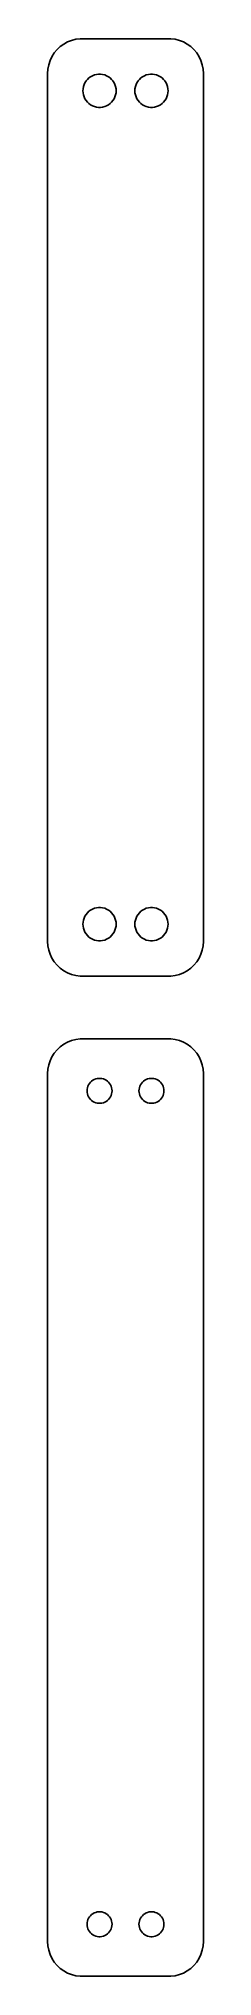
# Model space of a CAD drawing. Header units: metres. Extents: x -11 to 11, y 77 to 355.
import ezdxf

# ---------------------------------------------------------------- set-up
doc = ezdxf.new("R2010")
doc.units = ezdxf.units.M

msp = doc.modelspace()

# ---------------------------------------------------------------- linework, layer by layer
for p, q in [((-9.43712, 354.353), (-9.89484, 353.923)), ((-8.92912, 354.722), (-9.43712, 354.353)), ((-8.37889, 355.024), (-8.92912, 354.722)), ((-7.79507, 355.255), (-8.37889, 355.024)), ((-7.1869, 355.411), (-7.79507, 355.255)), ((-6.56395, 355.49), (-7.1869, 355.411)), ((6.56395, 355.49), (-6.56395, 355.49)), ((7.1869, 355.411), (6.56395, 355.49)), ((7.79507, 355.255), (7.1869, 355.411)), ((8.37889, 355.024), (7.79507, 355.255)), ((8.92912, 354.722), (8.37889, 355.024)), ((9.43712, 354.353), (8.92912, 354.722)), ((9.89484, 353.923), (9.43712, 354.353)), ((-11.0929, 351.743), (-11.2106, 351.127)), ((-10.8989, 352.341), (-11.0929, 351.743)), ((-10.6315, 352.909), (-10.8989, 352.341)), ((-10.2951, 353.439), (-10.6315, 352.909)), ((-9.89484, 353.923), (-10.2951, 353.439)), ((10.2951, 353.439), (9.89484, 353.923)), ((10.6315, 352.909), (10.2951, 353.439)), ((10.8989, 352.341), (10.6315, 352.909)), ((11.0929, 351.743), (10.8989, 352.341)), ((11.2106, 351.127), (11.0929, 351.743)), ((-11.2106, 351.127), (-11.25, 350.5)), ((-11.25, 350.5), (-11.25, 225.5)), ((-6.07458, 348.597), (-5.98146, 348.883)), ((-5.98146, 348.883), (-5.85313, 349.156)), ((-5.85313, 349.156), (-5.69164, 349.411)), ((-5.69164, 349.411), (-5.49951, 349.643)), ((-5.49951, 349.643), (-5.27982, 349.849)), ((-5.27982, 349.849), (-5.03598, 350.026)), ((-5.03598, 350.026), (-4.77187, 350.172)), ((-4.77187, 350.172), (-4.49164, 350.283)), ((-4.49164, 350.283), (-4.19971, 350.357)), ((-4.19971, 350.357), (-3.9007, 350.395)), ((-3.9007, 350.395), (-3.59929, 350.395)), ((-3.59929, 350.395), (-3.30028, 350.357)), ((-3.30028, 350.357), (-3.00835, 350.283)), ((-3.00835, 350.283), (-2.72812, 350.172)), ((-2.72812, 350.172), (-2.464, 350.026)), ((-2.464, 350.026), (-2.22017, 349.849)), ((-2.22017, 349.849), (-2.00047, 349.643)), ((-2.00047, 349.643), (-1.80835, 349.411)), ((-1.80835, 349.411), (-1.64685, 349.156)), ((-1.64685, 349.156), (-1.51852, 348.883)), ((-1.51852, 348.883), (-1.4254, 348.597)), ((1.4254, 348.597), (1.51852, 348.883)), ((1.51852, 348.883), (1.64685, 349.156)), ((1.64685, 349.156), (1.80835, 349.411)), ((1.80835, 349.411), (2.00047, 349.643)), ((2.00047, 349.643), (2.22017, 349.849)), ((2.22017, 349.849), (2.464, 350.026)), ((2.464, 350.026), (2.72812, 350.172)), ((2.72812, 350.172), (3.00835, 350.283)), ((3.00835, 350.283), (3.30028, 350.357)), ((3.30028, 350.357), (3.59929, 350.395)), ((3.59929, 350.395), (3.9007, 350.395)), ((3.9007, 350.395), (4.19971, 350.357)), ((4.19971, 350.357), (4.49164, 350.283)), ((4.49164, 350.283), (4.77187, 350.172)), ((4.77187, 350.172), (5.03598, 350.026)), ((5.03598, 350.026), (5.27982, 349.849)), ((5.27982, 349.849), (5.49951, 349.643)), ((5.49951, 349.643), (5.69164, 349.411)), ((5.69164, 349.411), (5.85313, 349.156)), ((5.85313, 349.156), (5.98146, 348.883)), ((5.98146, 348.883), (6.07458, 348.597)), ((11.25, 350.5), (11.2106, 351.127)), ((11.25, 225.5), (11.25, 350.5)), ((-6.14999, 348), (-6.13107, 348.301)), ((-6.13107, 347.699), (-6.14999, 348)), ((-6.13107, 348.301), (-6.07458, 348.597)), ((-6.07458, 347.403), (-6.13107, 347.699)), ((-5.98146, 347.117), (-6.07458, 347.403)), ((-5.85313, 346.844), (-5.98146, 347.117)), ((-5.69164, 346.589), (-5.85313, 346.844)), ((-5.49951, 346.357), (-5.69164, 346.589)), ((-5.27982, 346.151), (-5.49951, 346.357)), ((-5.03598, 345.974), (-5.27982, 346.151)), ((-4.77187, 345.828), (-5.03598, 345.974)), ((-2.464, 345.974), (-2.72812, 345.828)), ((-2.22017, 346.151), (-2.464, 345.974)), ((-2.00047, 346.357), (-2.22017, 346.151)), ((-1.80835, 346.589), (-2.00047, 346.357)), ((-1.64685, 346.844), (-1.80835, 346.589)), ((-1.51852, 347.117), (-1.64685, 346.844)), ((-1.4254, 347.403), (-1.51852, 347.117)), ((-1.4254, 348.597), (-1.36891, 348.301)), ((-1.36891, 347.699), (-1.4254, 347.403)), ((-1.36891, 348.301), (-1.34999, 348)), ((-1.34999, 348), (-1.36891, 347.699)), ((1.34999, 348), (1.36891, 348.301)), ((1.36891, 347.699), (1.34999, 348)), ((1.36891, 348.301), (1.4254, 348.597)), ((1.4254, 347.403), (1.36891, 347.699)), ((1.51852, 347.117), (1.4254, 347.403)), ((1.64685, 346.844), (1.51852, 347.117)), ((1.80835, 346.589), (1.64685, 346.844)), ((2.00047, 346.357), (1.80835, 346.589)), ((2.22017, 346.151), (2.00047, 346.357)), ((2.464, 345.974), (2.22017, 346.151)), ((2.72812, 345.828), (2.464, 345.974)), ((5.03598, 345.974), (4.77187, 345.828)), ((5.27982, 346.151), (5.03598, 345.974)), ((5.49951, 346.357), (5.27982, 346.151)), ((5.69164, 346.589), (5.49951, 346.357)), ((5.85313, 346.844), (5.69164, 346.589)), ((5.98146, 347.117), (5.85313, 346.844)), ((6.07458, 347.403), (5.98146, 347.117)), ((6.07458, 348.597), (6.13107, 348.301)), ((6.13107, 347.699), (6.07458, 347.403)), ((6.13107, 348.301), (6.14999, 348)), ((6.14999, 348), (6.13107, 347.699)), ((-4.49164, 345.717), (-4.77187, 345.828)), ((-4.19971, 345.643), (-4.49164, 345.717)), ((-3.9007, 345.605), (-4.19971, 345.643)), ((-3.59929, 345.605), (-3.9007, 345.605)), ((-3.30028, 345.643), (-3.59929, 345.605)), ((-3.00835, 345.717), (-3.30028, 345.643)), ((-2.72812, 345.828), (-3.00835, 345.717)), ((3.00835, 345.717), (2.72812, 345.828)), ((3.30028, 345.643), (3.00835, 345.717)), ((3.59929, 345.605), (3.30028, 345.643)), ((3.9007, 345.605), (3.59929, 345.605)), ((4.19971, 345.643), (3.9007, 345.605)), ((4.49164, 345.717), (4.19971, 345.643)), ((4.77187, 345.828), (4.49164, 345.717)), ((-6.07458, 228.597), (-5.98146, 228.883)), ((-5.98146, 228.883), (-5.85313, 229.156)), ((-5.85313, 229.156), (-5.69164, 229.411)), ((-5.69164, 229.411), (-5.49951, 229.643)), ((-5.49951, 229.643), (-5.27982, 229.849)), ((-5.27982, 229.849), (-5.03598, 230.026)), ((-5.03598, 230.026), (-4.77187, 230.172)), ((-4.77187, 230.172), (-4.49164, 230.283)), ((-4.49164, 230.283), (-4.19971, 230.357)), ((-4.19971, 230.357), (-3.9007, 230.395)), ((-3.9007, 230.395), (-3.59929, 230.395)), ((-3.59929, 230.395), (-3.30028, 230.357)), ((-3.30028, 230.357), (-3.00835, 230.283)), ((-3.00835, 230.283), (-2.72812, 230.172)), ((-2.72812, 230.172), (-2.464, 230.026)), ((-2.464, 230.026), (-2.22017, 229.849)), ((-2.22017, 229.849), (-2.00047, 229.643)), ((-2.00047, 229.643), (-1.80835, 229.411)), ((-1.80835, 229.411), (-1.64685, 229.156)), ((-1.64685, 229.156), (-1.51852, 228.883)), ((-1.51852, 228.883), (-1.4254, 228.597)), ((1.4254, 228.597), (1.51852, 228.883)), ((1.51852, 228.883), (1.64685, 229.156)), ((1.64685, 229.156), (1.80835, 229.411)), ((1.80835, 229.411), (2.00047, 229.643)), ((2.00047, 229.643), (2.22017, 229.849)), ((2.22017, 229.849), (2.464, 230.026)), ((2.464, 230.026), (2.72812, 230.172)), ((2.72812, 230.172), (3.00835, 230.283)), ((3.00835, 230.283), (3.30028, 230.357)), ((3.30028, 230.357), (3.59929, 230.395)), ((3.59929, 230.395), (3.9007, 230.395)), ((3.9007, 230.395), (4.19971, 230.357)), ((4.19971, 230.357), (4.49164, 230.283)), ((4.49164, 230.283), (4.77187, 230.172)), ((4.77187, 230.172), (5.03598, 230.026)), ((5.03598, 230.026), (5.27982, 229.849)), ((5.27982, 229.849), (5.49951, 229.643)), ((5.49951, 229.643), (5.69164, 229.411)), ((5.69164, 229.411), (5.85313, 229.156)), ((5.85313, 229.156), (5.98146, 228.883)), ((5.98146, 228.883), (6.07458, 228.597)), ((-6.14999, 228), (-6.13107, 228.301)), ((-6.13107, 227.699), (-6.14999, 228)), ((-6.13107, 228.301), (-6.07458, 228.597)), ((-6.07458, 227.403), (-6.13107, 227.699)), ((-5.98146, 227.117), (-6.07458, 227.403)), ((-5.85313, 226.844), (-5.98146, 227.117)), ((-5.69164, 226.589), (-5.85313, 226.844)), ((-5.49951, 226.357), (-5.69164, 226.589)), ((-5.27982, 226.151), (-5.49951, 226.357)), ((-5.03598, 225.974), (-5.27982, 226.151)), ((-4.77187, 225.828), (-5.03598, 225.974)), ((-2.464, 225.974), (-2.72812, 225.828)), ((-2.22017, 226.151), (-2.464, 225.974)), ((-2.00047, 226.357), (-2.22017, 226.151)), ((-1.80835, 226.589), (-2.00047, 226.357)), ((-1.64685, 226.844), (-1.80835, 226.589)), ((-1.51852, 227.117), (-1.64685, 226.844)), ((-1.4254, 227.403), (-1.51852, 227.117)), ((-1.4254, 228.597), (-1.36891, 228.301)), ((-1.36891, 227.699), (-1.4254, 227.403)), ((-1.36891, 228.301), (-1.34999, 228)), ((-1.34999, 228), (-1.36891, 227.699)), ((1.34999, 228), (1.36891, 228.301)), ((1.36891, 227.699), (1.34999, 228)), ((1.36891, 228.301), (1.4254, 228.597)), ((1.4254, 227.403), (1.36891, 227.699)), ((1.51852, 227.117), (1.4254, 227.403)), ((1.64685, 226.844), (1.51852, 227.117)), ((1.80835, 226.589), (1.64685, 226.844)), ((2.00047, 226.357), (1.80835, 226.589)), ((2.22017, 226.151), (2.00047, 226.357)), ((2.464, 225.974), (2.22017, 226.151)), ((2.72812, 225.828), (2.464, 225.974)), ((5.03598, 225.974), (4.77187, 225.828)), ((5.27982, 226.151), (5.03598, 225.974)), ((5.49951, 226.357), (5.27982, 226.151)), ((5.69164, 226.589), (5.49951, 226.357)), ((5.85313, 226.844), (5.69164, 226.589)), ((5.98146, 227.117), (5.85313, 226.844)), ((6.07458, 227.403), (5.98146, 227.117)), ((6.07458, 228.597), (6.13107, 228.301)), ((6.13107, 227.699), (6.07458, 227.403)), ((6.13107, 228.301), (6.14999, 228)), ((6.14999, 228), (6.13107, 227.699)), ((-11.25, 225.5), (-11.2106, 224.873)), ((-11.2106, 224.873), (-11.0929, 224.257)), ((-11.0929, 224.257), (-10.8989, 223.659)), ((-10.8989, 223.659), (-10.6315, 223.091)), ((-4.49164, 225.717), (-4.77187, 225.828)), ((-4.19971, 225.643), (-4.49164, 225.717)), ((-3.9007, 225.605), (-4.19971, 225.643)), ((-3.59929, 225.605), (-3.9007, 225.605)), ((-3.30028, 225.643), (-3.59929, 225.605)), ((-3.00835, 225.717), (-3.30028, 225.643)), ((-2.72812, 225.828), (-3.00835, 225.717)), ((3.00835, 225.717), (2.72812, 225.828)), ((3.30028, 225.643), (3.00835, 225.717)), ((3.59929, 225.605), (3.30028, 225.643)), ((3.9007, 225.605), (3.59929, 225.605)), ((4.19971, 225.643), (3.9007, 225.605)), ((4.49164, 225.717), (4.19971, 225.643)), ((4.77187, 225.828), (4.49164, 225.717)), ((10.6315, 223.091), (10.8989, 223.659)), ((10.8989, 223.659), (11.0929, 224.257)), ((11.0929, 224.257), (11.2106, 224.873)), ((11.2106, 224.873), (11.25, 225.5)), ((-10.6315, 223.091), (-10.2951, 222.561)), ((-10.2951, 222.561), (-9.89484, 222.077)), ((-9.89484, 222.077), (-9.43712, 221.647)), ((-9.43712, 221.647), (-8.92912, 221.278)), ((-8.92912, 221.278), (-8.37889, 220.976)), ((-8.37889, 220.976), (-7.79507, 220.745)), ((-7.79507, 220.745), (-7.1869, 220.589)), ((-7.1869, 220.589), (-6.56395, 220.51)), ((-6.56395, 220.51), (6.56395, 220.51)), ((6.56395, 220.51), (7.1869, 220.589)), ((7.1869, 220.589), (7.79507, 220.745)), ((7.79507, 220.745), (8.37889, 220.976)), ((8.37889, 220.976), (8.92912, 221.278)), ((8.92912, 221.278), (9.43712, 221.647)), ((9.43712, 221.647), (9.89484, 222.077)), ((9.89484, 222.077), (10.2951, 222.561)), ((10.2951, 222.561), (10.6315, 223.091)), ((-10.2951, 209.439), (-10.6315, 208.909)), ((-9.89484, 209.923), (-10.2951, 209.439)), ((-9.43712, 210.353), (-9.89484, 209.923)), ((-8.92912, 210.722), (-9.43712, 210.353)), ((-8.37889, 211.024), (-8.92912, 210.722)), ((-7.79507, 211.255), (-8.37889, 211.024)), ((-7.1869, 211.411), (-7.79507, 211.255)), ((-6.56395, 211.49), (-7.1869, 211.411)), ((6.56395, 211.49), (-6.56395, 211.49)), ((7.1869, 211.411), (6.56395, 211.49)), ((7.79507, 211.255), (7.1869, 211.411)), ((8.37889, 211.024), (7.79507, 211.255)), ((8.92912, 210.722), (8.37889, 211.024)), ((9.43712, 210.353), (8.92912, 210.722)), ((9.89484, 209.923), (9.43712, 210.353)), ((10.2951, 209.439), (9.89484, 209.923)), ((10.6315, 208.909), (10.2951, 209.439)), ((-11.2106, 207.127), (-11.25, 206.5)), ((-11.25, 206.5), (-11.25, 81.5)), ((-11.0929, 207.743), (-11.2106, 207.127)), ((-10.8989, 208.341), (-11.0929, 207.743)), ((-10.6315, 208.909), (-10.8989, 208.341)), ((10.8989, 208.341), (10.6315, 208.909)), ((11.0929, 207.743), (10.8989, 208.341)), ((11.2106, 207.127), (11.0929, 207.743)), ((11.25, 206.5), (11.2106, 207.127)), ((11.25, 81.5), (11.25, 206.5)), ((-5.54999, 204), (-5.5358, 204.226)), ((-5.5358, 203.774), (-5.54999, 204)), ((-5.5358, 204.226), (-5.49344, 204.448)), ((-5.49344, 203.552), (-5.5358, 203.774)), ((-5.49344, 204.448), (-5.42358, 204.663)), ((-5.42358, 204.663), (-5.32735, 204.867)), ((-5.32735, 204.867), (-5.20622, 205.058)), ((-5.20622, 205.058), (-5.06213, 205.232)), ((-5.06213, 205.232), (-4.89735, 205.387)), ((-4.89735, 205.387), (-4.71448, 205.52)), ((-4.71448, 205.52), (-4.51639, 205.629)), ((-4.51639, 205.629), (-4.30623, 205.712)), ((-4.30623, 205.712), (-4.08728, 205.768)), ((-4.08728, 205.768), (-3.86302, 205.796)), ((-3.86302, 205.796), (-3.63696, 205.796)), ((-3.63696, 205.796), (-3.4127, 205.768)), ((-3.4127, 205.768), (-3.19376, 205.712)), ((-3.19376, 205.712), (-2.9836, 205.629)), ((-2.9836, 205.629), (-2.78551, 205.52)), ((-2.78551, 205.52), (-2.60263, 205.387)), ((-2.60263, 205.387), (-2.43785, 205.232)), ((-2.43785, 205.232), (-2.29376, 205.058)), ((-2.29376, 205.058), (-2.17264, 204.867)), ((-2.17264, 204.867), (-2.0764, 204.663)), ((-2.0764, 204.663), (-2.00655, 204.448)), ((-2.00655, 204.448), (-1.96419, 204.226)), ((-1.96419, 203.774), (-2.00655, 203.552)), ((-1.96419, 204.226), (-1.95, 204)), ((-1.95, 204), (-1.96419, 203.774)), ((1.95, 204), (1.96419, 204.226)), ((1.96419, 203.774), (1.95, 204)), ((1.96419, 204.226), (2.00655, 204.448)), ((2.00655, 203.552), (1.96419, 203.774)), ((2.00655, 204.448), (2.0764, 204.663)), ((2.0764, 204.663), (2.17264, 204.867)), ((2.17264, 204.867), (2.29376, 205.058)), ((2.29376, 205.058), (2.43785, 205.232)), ((2.43785, 205.232), (2.60263, 205.387)), ((2.60263, 205.387), (2.78551, 205.52)), ((2.78551, 205.52), (2.9836, 205.629)), ((2.9836, 205.629), (3.19376, 205.712)), ((3.19376, 205.712), (3.4127, 205.768)), ((3.4127, 205.768), (3.63696, 205.796)), ((3.63696, 205.796), (3.86302, 205.796)), ((3.86302, 205.796), (4.08728, 205.768)), ((4.08728, 205.768), (4.30623, 205.712)), ((4.30623, 205.712), (4.51639, 205.629)), ((4.51639, 205.629), (4.71448, 205.52)), ((4.71448, 205.52), (4.89735, 205.387)), ((4.89735, 205.387), (5.06213, 205.232)), ((5.06213, 205.232), (5.20622, 205.058)), ((5.20622, 205.058), (5.32735, 204.867)), ((5.32735, 204.867), (5.42358, 204.663)), ((5.42358, 204.663), (5.49344, 204.448)), ((5.49344, 204.448), (5.5358, 204.226)), ((5.5358, 203.774), (5.49344, 203.552)), ((5.5358, 204.226), (5.54999, 204)), ((5.54999, 204), (5.5358, 203.774)), ((-5.42358, 203.337), (-5.49344, 203.552)), ((-5.32735, 203.133), (-5.42358, 203.337)), ((-5.20622, 202.942), (-5.32735, 203.133)), ((-5.06213, 202.768), (-5.20622, 202.942)), ((-4.89735, 202.613), (-5.06213, 202.768)), ((-4.71448, 202.48), (-4.89735, 202.613)), ((-4.51639, 202.371), (-4.71448, 202.48)), ((-4.30623, 202.288), (-4.51639, 202.371)), ((-4.08728, 202.232), (-4.30623, 202.288)), ((-3.86302, 202.204), (-4.08728, 202.232)), ((-3.63696, 202.204), (-3.86302, 202.204)), ((-3.4127, 202.232), (-3.63696, 202.204)), ((-3.19376, 202.288), (-3.4127, 202.232)), ((-2.9836, 202.371), (-3.19376, 202.288)), ((-2.78551, 202.48), (-2.9836, 202.371)), ((-2.60263, 202.613), (-2.78551, 202.48)), ((-2.43785, 202.768), (-2.60263, 202.613)), ((-2.29376, 202.942), (-2.43785, 202.768)), ((-2.17264, 203.133), (-2.29376, 202.942)), ((-2.0764, 203.337), (-2.17264, 203.133)), ((-2.00655, 203.552), (-2.0764, 203.337)), ((2.0764, 203.337), (2.00655, 203.552)), ((2.17264, 203.133), (2.0764, 203.337)), ((2.29376, 202.942), (2.17264, 203.133)), ((2.43785, 202.768), (2.29376, 202.942)), ((2.60263, 202.613), (2.43785, 202.768)), ((2.78551, 202.48), (2.60263, 202.613)), ((2.9836, 202.371), (2.78551, 202.48)), ((3.19376, 202.288), (2.9836, 202.371)), ((3.4127, 202.232), (3.19376, 202.288)), ((3.63696, 202.204), (3.4127, 202.232)), ((3.86302, 202.204), (3.63696, 202.204)), ((4.08728, 202.232), (3.86302, 202.204)), ((4.30623, 202.288), (4.08728, 202.232)), ((4.51639, 202.371), (4.30623, 202.288)), ((4.71448, 202.48), (4.51639, 202.371)), ((4.89735, 202.613), (4.71448, 202.48)), ((5.06213, 202.768), (4.89735, 202.613)), ((5.20622, 202.942), (5.06213, 202.768)), ((5.32735, 203.133), (5.20622, 202.942)), ((5.42358, 203.337), (5.32735, 203.133)), ((5.49344, 203.552), (5.42358, 203.337)), ((-5.54999, 84), (-5.5358, 84.2256)), ((-5.5358, 83.7744), (-5.54999, 84)), ((-5.5358, 84.2256), (-5.49344, 84.4476)), ((-5.49344, 83.5524), (-5.5358, 83.7744)), ((-5.49344, 84.4476), (-5.42358, 84.6626)), ((-5.42358, 84.6626), (-5.32735, 84.8672)), ((-5.32735, 84.8672), (-5.20622, 85.058)), ((-5.20622, 85.058), (-5.06213, 85.2322)), ((-5.06213, 85.2322), (-4.89735, 85.3869)), ((-4.89735, 85.3869), (-4.71448, 85.5198)), ((-4.71448, 85.5198), (-4.51639, 85.6287)), ((-4.51639, 85.6287), (-4.30623, 85.7119)), ((-4.30623, 85.7119), (-4.08728, 85.7681)), ((-4.08728, 85.7681), (-3.86302, 85.7964)), ((-3.86302, 85.7964), (-3.63696, 85.7964)), ((-3.63696, 85.7964), (-3.4127, 85.7681)), ((-3.4127, 85.7681), (-3.19376, 85.7119)), ((-3.19376, 85.7119), (-2.9836, 85.6287)), ((-2.9836, 85.6287), (-2.78551, 85.5198)), ((-2.78551, 85.5198), (-2.60263, 85.3869)), ((-2.60263, 85.3869), (-2.43785, 85.2322)), ((-2.43785, 85.2322), (-2.29376, 85.058)), ((-2.29376, 85.058), (-2.17264, 84.8672)), ((-2.17264, 84.8672), (-2.0764, 84.6626)), ((-2.0764, 84.6626), (-2.00655, 84.4476)), ((-2.00655, 84.4476), (-1.96419, 84.2256)), ((-1.96419, 83.7744), (-2.00655, 83.5524)), ((-1.96419, 84.2256), (-1.95, 84)), ((-1.95, 84), (-1.96419, 83.7744)), ((1.95, 84), (1.96419, 84.2256)), ((1.96419, 83.7744), (1.95, 84)), ((1.96419, 84.2256), (2.00655, 84.4476)), ((2.00655, 83.5524), (1.96419, 83.7744)), ((2.00655, 84.4476), (2.0764, 84.6626)), ((2.0764, 84.6626), (2.17264, 84.8672)), ((2.17264, 84.8672), (2.29376, 85.058)), ((2.29376, 85.058), (2.43785, 85.2322)), ((2.43785, 85.2322), (2.60263, 85.3869)), ((2.60263, 85.3869), (2.78551, 85.5198)), ((2.78551, 85.5198), (2.9836, 85.6287)), ((2.9836, 85.6287), (3.19376, 85.7119)), ((3.19376, 85.7119), (3.4127, 85.7681)), ((3.4127, 85.7681), (3.63696, 85.7964)), ((3.63696, 85.7964), (3.86302, 85.7964)), ((3.86302, 85.7964), (4.08728, 85.7681)), ((4.08728, 85.7681), (4.30623, 85.7119)), ((4.30623, 85.7119), (4.51639, 85.6287)), ((4.51639, 85.6287), (4.71448, 85.5198)), ((4.71448, 85.5198), (4.89735, 85.3869)), ((4.89735, 85.3869), (5.06213, 85.2322)), ((5.06213, 85.2322), (5.20622, 85.058)), ((5.20622, 85.058), (5.32735, 84.8672)), ((5.32735, 84.8672), (5.42358, 84.6626)), ((5.42358, 84.6626), (5.49344, 84.4476)), ((5.49344, 84.4476), (5.5358, 84.2256)), ((5.5358, 83.7744), (5.49344, 83.5524)), ((5.5358, 84.2256), (5.54999, 84)), ((5.54999, 84), (5.5358, 83.7744)), ((-11.25, 81.5), (-11.2106, 80.8733)), ((-5.42358, 83.3374), (-5.49344, 83.5524)), ((-5.32735, 83.1328), (-5.42358, 83.3374)), ((-5.20622, 82.942), (-5.32735, 83.1328)), ((-5.06213, 82.7678), (-5.20622, 82.942)), ((-4.89735, 82.6131), (-5.06213, 82.7678)), ((-4.71448, 82.4802), (-4.89735, 82.6131)), ((-4.51639, 82.3713), (-4.71448, 82.4802)), ((-4.30623, 82.2881), (-4.51639, 82.3713)), ((-4.08728, 82.2319), (-4.30623, 82.2881)), ((-3.86302, 82.2036), (-4.08728, 82.2319)), ((-3.63696, 82.2036), (-3.86302, 82.2036)), ((-3.4127, 82.2319), (-3.63696, 82.2036)), ((-3.19376, 82.2881), (-3.4127, 82.2319)), ((-2.9836, 82.3713), (-3.19376, 82.2881)), ((-2.78551, 82.4802), (-2.9836, 82.3713)), ((-2.60263, 82.6131), (-2.78551, 82.4802)), ((-2.43785, 82.7678), (-2.60263, 82.6131)), ((-2.29376, 82.942), (-2.43785, 82.7678)), ((-2.17264, 83.1328), (-2.29376, 82.942)), ((-2.0764, 83.3374), (-2.17264, 83.1328)), ((-2.00655, 83.5524), (-2.0764, 83.3374)), ((2.0764, 83.3374), (2.00655, 83.5524)), ((2.17264, 83.1328), (2.0764, 83.3374)), ((2.29376, 82.942), (2.17264, 83.1328)), ((2.43785, 82.7678), (2.29376, 82.942)), ((2.60263, 82.6131), (2.43785, 82.7678)), ((2.78551, 82.4802), (2.60263, 82.6131)), ((2.9836, 82.3713), (2.78551, 82.4802)), ((3.19376, 82.2881), (2.9836, 82.3713)), ((3.4127, 82.2319), (3.19376, 82.2881)), ((3.63696, 82.2036), (3.4127, 82.2319)), ((3.86302, 82.2036), (3.63696, 82.2036)), ((4.08728, 82.2319), (3.86302, 82.2036)), ((4.30623, 82.2881), (4.08728, 82.2319)), ((4.51639, 82.3713), (4.30623, 82.2881)), ((4.71448, 82.4802), (4.51639, 82.3713)), ((4.89735, 82.6131), (4.71448, 82.4802)), ((5.06213, 82.7678), (4.89735, 82.6131)), ((5.20622, 82.942), (5.06213, 82.7678)), ((5.32735, 83.1328), (5.20622, 82.942)), ((5.42358, 83.3374), (5.32735, 83.1328)), ((5.49344, 83.5524), (5.42358, 83.3374)), ((11.2106, 80.8733), (11.25, 81.5)), ((-11.2106, 80.8733), (-11.0929, 80.2566)), ((-11.0929, 80.2566), (-10.8989, 79.6594)), ((-10.8989, 79.6594), (-10.6315, 79.0912)), ((-10.6315, 79.0912), (-10.2951, 78.5611)), ((-10.2951, 78.5611), (-9.89484, 78.0773)), ((9.89484, 78.0773), (10.2951, 78.5611)), ((10.2951, 78.5611), (10.6315, 79.0912)), ((10.6315, 79.0912), (10.8989, 79.6594)), ((10.8989, 79.6594), (11.0929, 80.2566)), ((11.0929, 80.2566), (11.2106, 80.8733)), ((-9.89484, 78.0773), (-9.43712, 77.6474)), ((-9.43712, 77.6474), (-8.92912, 77.2784)), ((-8.92912, 77.2784), (-8.37889, 76.9759)), ((-8.37889, 76.9759), (-7.79507, 76.7447)), ((-7.79507, 76.7447), (-7.1869, 76.5886)), ((-7.1869, 76.5886), (-6.56395, 76.5099)), ((-6.56395, 76.5099), (6.56395, 76.5099)), ((6.56395, 76.5099), (7.1869, 76.5886)), ((7.1869, 76.5886), (7.79507, 76.7447)), ((7.79507, 76.7447), (8.37889, 76.9759)), ((8.37889, 76.9759), (8.92912, 77.2784)), ((8.92912, 77.2784), (9.43712, 77.6474)), ((9.43712, 77.6474), (9.89484, 78.0773))]:
    msp.add_line(p, q)

doc.saveas('drawing.dxf')
